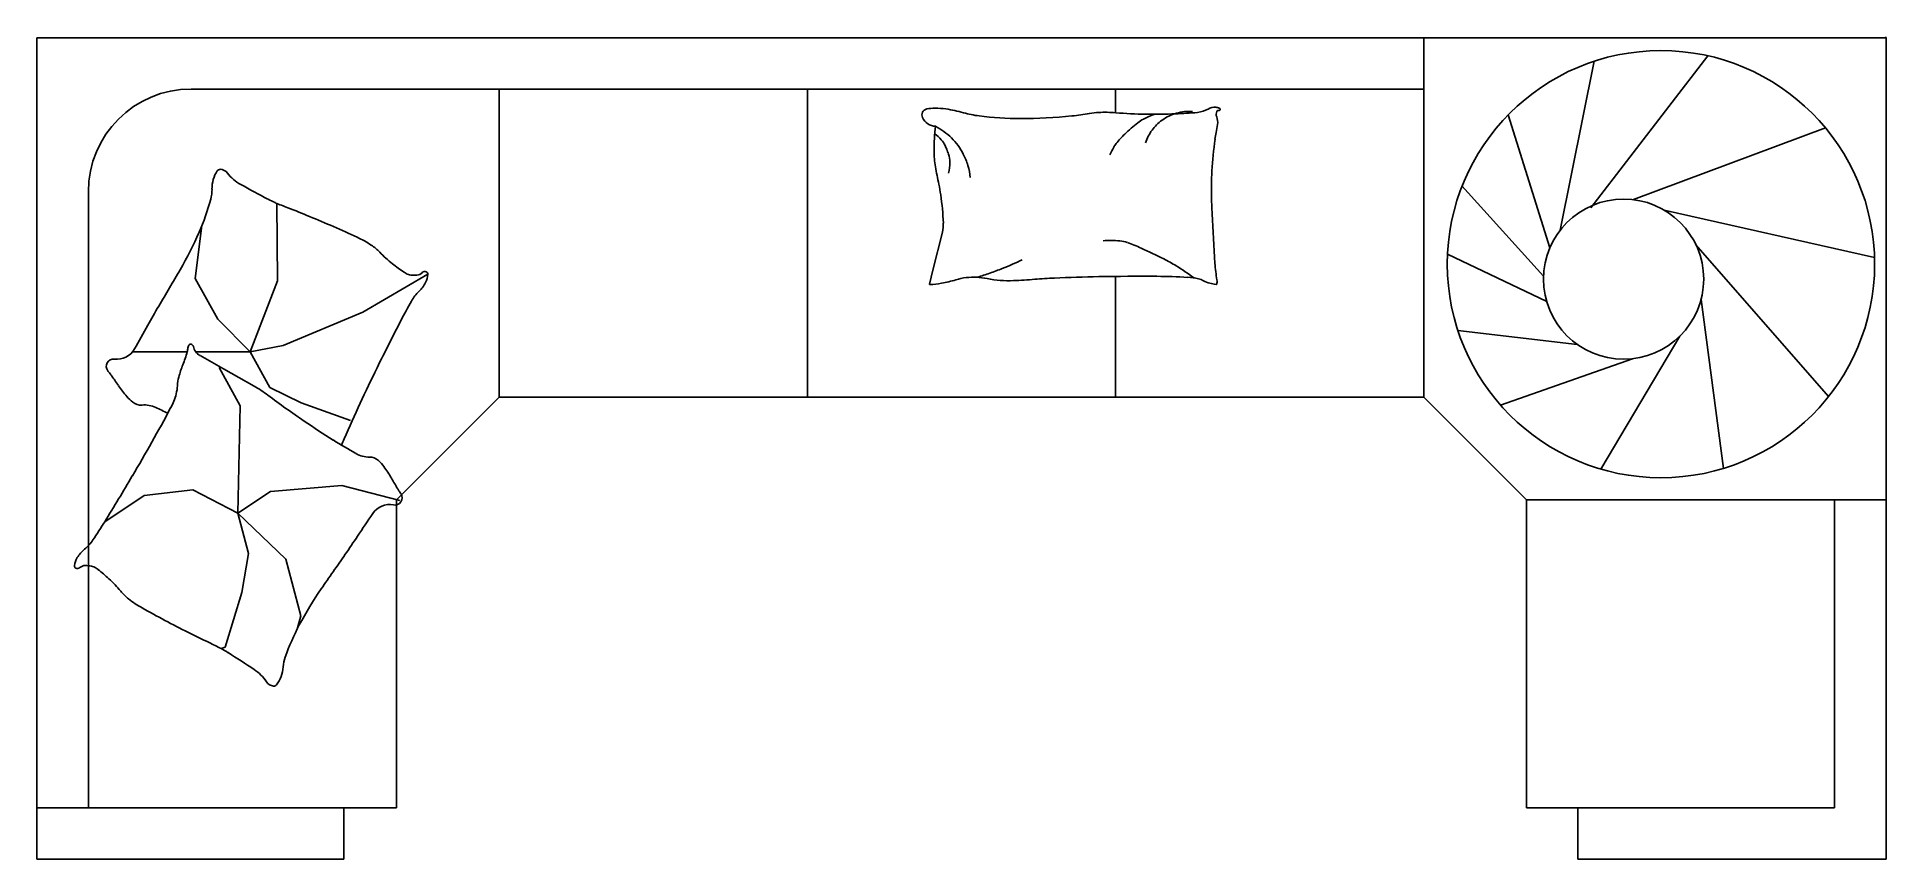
# Model space of a CAD drawing. Header units: millimetres. Extents: x 0 to 3600, y -1600 to 1.
import ezdxf

# ---------------------------------------------------------------- set-up
doc = ezdxf.new("R2010")
doc.units = ezdxf.units.MM
doc.layers.add('Furniture_家具', color=253, linetype='Continuous')
doc.styles.add('DIM_FONT', font='SIMPLEX', dxfattribs={"width": 0.8})

msp = doc.modelspace()

# ---------------------------------------------------------------- linework, layer by layer
at = {"layer": 'Furniture_家具'}
for p, q in [((0, 0), (3600, 0)), ((0, -1600), (0, 0)), ((2700, 0), (2700, -700)), ((3600, -1600), (3600, 0)), ((3025.1, -331.1), (3252.9, -35.2)), ((2965.7, -374.7), (3031.7, -46)), ((300, -100), (1500, -100)), ((900, -700), (900, -100)), ((1500, -100), (1500, -700)), ((2100, -100), (1500, -100)), ((2100, -100), (2700, -100)), ((2100, -146.2), (2100, -100)), ((2945.3, -409.5), (2864.4, -150.2)), ((3108.3, -315.5), (3482.1, -175.7)), ((100, -1500), (100, -300)), ((468.2, -473.5), (466.7, -322.6)), ((2933.1, -464.5), (2774, -288.6)), ((3167.9, -335.7), (3577.8, -427.9)), ((308.2, -469.2), (321.1, -366)), ((1744.3, -452.9), (1762.9, -378.6)), ((2939.3, -514.1), (2746.2, -421.9)), ((3230, -403.5), (3488.3, -698.9)), ((761, -460.8), (634.5, -534.4)), ((1737.5, -480), (1744.3, -452.9)), ((2100, -700), (2100, -465)), ((351.9, -548.3), (308.2, -469.2)), ((415.3, -612), (468.2, -473.5)), ((634.5, -534.4), (479.2, -599.9)), ((3239.9, -509.9), (3283.7, -838.9)), ((415.3, -612), (351.9, -548.3)), ((2998.8, -597.6), (2766.3, -570.2)), ((415.3, -612), (309.1, -612)), ((479.2, -599.9), (415.3, -612)), ((415.3, -612), (453.5, -681.4)), ((3198.4, -581.5), (3044.9, -840.4)), ((292.5, -612), (185.7, -612.1)), ((363.2, -645.2), (317.4, -619.4)), ((362.3, -656.8), (354.4, -642.2)), ((422.6, -678.6), (363.2, -645.2)), ((3106.5, -625.3), (2849.2, -715.6)), ((395.5, -717.2), (362.3, -656.8)), ((453.5, -681.4), (514.4, -711.3)), ((390.9, -926.3), (395.5, -717.2)), ((514.4, -711.3), (610.5, -745.6)), ((900, -700), (700, -900)), ((1500, -700), (900, -700)), ((1500, -700), (2100, -700)), ((2700, -700), (2100, -700)), ((2700, -700), (2900, -900)), ((208.9, -892), (131.9, -942.9)), ((303.4, -880.5), (208.9, -892)), ((390.9, -926.3), (303.4, -880.5)), ((454.4, -883.8), (390.9, -926.3)), ((593.6, -872), (454.4, -883.8)), ((706.3, -901.5), (593.6, -872)), ((700, -900), (700, -1500)), ((2900, -900), (2900, -1500)), ((2900, -900), (3600, -900)), ((3500, -1500), (3500, -900)), ((390.9, -926.3), (484.5, -1015.7)), ((390.9, -926.3), (412.1, -1004.7)), ((412.1, -1004.7), (398.8, -1080.7)), ((484.5, -1015.7), (513.5, -1126)), ((398.8, -1080.7), (366.1, -1187.3)), ((513.5, -1126), (506.3, -1152.3)), ((366.1, -1187.3), (358.5, -1190.1)), ((700, -1500), (0, -1500)), ((597.7, -1600), (597.7, -1500)), ((2900, -1500), (3500, -1500)), ((3000.1, -1600), (3000.1, -1500)), ((597.7, -1600), (0, -1600)), ((3000.1, -1600), (3600, -1600))]:
    msp.add_line(p, q, dxfattribs=at)
for centre, radius in [((3161.8, -441.1), 416), ((3089, -470.3), 156)]:
    msp.add_circle(centre, radius, dxfattribs=at)
for centre, radius, start, end in [((300, -300), 200, 90, 180), ((1734.8, -150.4), 11.8, 101.2724, 206.5805), ((1748.3, -218.6), 81.4, 90, 101.2724), ((1748.3, -282.2), 145, 81.5628, 90), ((1729.4, -410.1), 274.3, 74.256, 81.5628), ((2243, -232.9), 89.3, 85.7841, 105.9352), ((2255.3, -97.2), 48.5, 275.2592, 300.6513), ((2293.3, -161.3), 26, 85.6975, 120.6513), ((2293.5, -158), 22.6, 68.2117, 85.6975), ((2309.9, -149.1), 14, 158.0096, 201.421), ((2300.5, -145.3), 3.85, 78.1069, 158.0096), ((2301.7, -139.5), 2.09, 258.1069, 19.564), ((2300.8, -139.8), 3.08, 19.564, 68.2117), ((1751.7, -141.9), 30.8, 206.5805, 265.5998), ((2189.2, -220.4), 442.6, 173.7676, 180), ((1691.6, -284.6), 126, 45.0976, 62.7964), ((1863, 63.7), 218, 254.256, 262.4531), ((1915, 456.7), 614.4, 262.4531, 270), ((1915, 786.4), 944.1, 270, 276.0867), ((1964.6, 321.3), 476.4, 276.0867, 280.1899), ((2073.2, -282.6), 137.1, 92.5386, 100.1899), ((2078.6, -406), 260.7, 85.1982, 92.5386), ((2166.2, 636.9), 785.9, 265.1982, 269.4243), ((2362, -442.1), 352.5, 128.3886, 133.8115), ((2186, -220), 69.1, 117.2396, 128.3886), ((2250.8, -345.8), 210.6, 110.8603, 117.2396), ((2171.9, 1195.8), 1344.8, 269.4243, 271.9079), ((2243, -232.9), 89.3, 126.0864, 143.8234), ((2243, -232.9), 89.3, 105.9352, 126.0864), ((2192, 590), 738.7, 271.9079, 275.2592), ((2079.4, -137.9), 221.4, 347.8905, 351.8665), ((2269.4, -165), 29.5, 351.8665, 21.421), ((1700, -252.2), 80.9, 41.4429, 53.7359), ((1725.2, -230), 47.3, 25.3551, 41.4429), ((1645.1, -268), 136, 21.8149, 25.3551), ((1691.6, -284.6), 126, 27.3988, 45.0976), ((2254.9, -298.7), 180.2, 151.6832, 156.9972), ((2135.4, -234.3), 44.4, 140.9651, 151.6832), ((2258.3, -334), 202.7, 133.8115, 140.9651), ((2243, -232.9), 89.3, 143.8234, 161.5603), ((3107.9, -307.7), 821.7, 172.3191, 176.6313), ((2470.4, -221.8), 178.5, 167.8905, 172.3191), ((1930.2, -220.4), 183.6, 180, 189.6844), ((2531.7, -117.7), 793.8, 189.6844, 192.1984), ((1599.5, -286.2), 185, 18.7799, 21.8149), ((1726.8, -242.9), 50.5, 0, 18.7799), ((1695, -242.9), 82.4, 345.3149, 360), ((1691.6, -284.6), 126, 16.515, 27.3988), ((1691.6, -284.6), 126, 5.6311, 16.515), ((407.8, -294.2), 67.1, 164.2604, 180.6887), ((398.1, -291.5), 57, 145.6089, 164.2604), ((356.5, -263), 6.5, 88.262, 145.6089), ((356.1, -275.2), 18.8, 37.8092, 88.262), ((437.7, -211.9), 84.6, 217.8092, 240.9674), ((1843.5, 2320.9), 2981.3, 240.9674, 242.1274), ((1476.9, -345.7), 285.4, 8.0051, 12.1984), ((2897.4, -295.4), 610.9, 176.6313, 181.6331), ((-126.2, -187.3), 481.6, 336.552, 344.6754), ((270.2, -295.9), 70.6, 344.6754, 0.6887), ((543.9, -136.6), 201.3, 242.1274, 246.5925), ((706.6, 239.2), 610.9, 246.5925, 249.0637), ((1172.4, -388.6), 592.9, 2.6649, 8.0051), ((3515, -277.7), 1228.7, 181.6331, 183.055), ((-171.3, -2055.4), 1845.9, 67.6422, 69.0637), ((-322.5, -2423), 2243.4, 65.0651, 67.6422), ((14542.6, 310.8), 12272, 183.05496, 183.50486), ((-325.2, -100.9), 698.5, 329.8085, 336.552), ((530.5, -588.3), 220.1, 56.8312, 65.0651), ((1703.7, -363.8), 60.9, 345.9548, 2.6649), ((2090.7, -639.9), 244.8, 85.9172, 93.5552), ((2104.4, -447.7), 52.2, 69.3257, 85.9172), ((601.3, -480), 90.7, 43.2042, 56.8312), ((825.7, -269.1), 217.2, 223.2042, 231.9991), ((1961.9, -825.5), 456, 65.6735, 69.3257), ((1618.7, -1584.6), 1289.1, 63.5015, 65.6735), ((2068.3, -682.8), 281.4, 57.865, 63.5015), ((-5373.4, 2836.2), 6538.9, 329.45238, 329.80851), ((934.7, -129.7), 394.2, 231.9991, 236.0868), ((739.4, -420.3), 44.1, 236.0868, 248.3338), ((729.4, -445.3), 17.1, 248.3338, 265.6333), ((734.7, -376.2), 86.4, 265.6333, 273.3121), ((738.8, -446.7), 15.9, 273.3121, 316.3255), ((755.3, -462.5), 7.05, 69.6239, 136.3255), ((721.6, -458.6), 39.5, 332.5595, 356.8531), ((756.1, -460.5), 4.97, 356.8531, 69.6239), ((1821.1, -574.5), 107.8, 96.4341, 107.3864), ((1823.7, -597.9), 131.3, 78.4414, 96.4341), ((1634.1, 168.3), 664.8, 287.1982, 289.428), ((1634.1, 168.3), 664.8, 289.428, 291.6577), ((1634.1, 168.3), 664.8, 291.6577, 293.4844), ((1634.1, 168.3), 664.8, 293.4844, 295.3111), ((2118.7, -3491), 3026, 90.9704, 92.6096), ((2154.6, -5611.4), 5146.7, 89.7135, 90.9704), ((2175.1, -1512.4), 1047.6, 86.426, 89.7135), ((1869.2, -999.8), 655.8, 54.1737, 57.865), ((2232.2, -597.8), 131.3, 77.131, 86.426), ((2582.1, -421.8), 289.1, 183.5049, 189.9984), ((6143.6, -3960.7), 6834.1, 149.45238, 149.80073), ((805.9, -557.4), 88.7, 134.3193, 150.1978), ((696.9, -445.8), 67.4, 314.3193, 332.5595), ((1738.3, -480.2), 0.825, 165.9551, 274.0829), ((1721, -237.9), 243.7, 274.0829, 279.4841), ((1727.1, -274.4), 206.7, 279.4841, 287.3864), ((1891.5, -266.4), 207, 258.4414, 272.7491), ((1840.8, 789.6), 1264.3, 272.7491, 274.6176), ((2030.7, -1561.8), 1094.8, 92.6096, 94.6176), ((2252.4, -509.6), 40.8, 62.7159, 77.131), ((2302.7, -412), 69.1, 242.7159, 253.7788), ((2305.4, -402.7), 78.7, 253.7788, 262.8796), ((2295.8, -479.6), 1.19, 262.8796, 343.3022), ((2280.3, -475), 17.4, 343.3022, 9.9984), ((2188.7, -1659), 2258.2, 149.8007, 150.8859), ((1542.4, -979.3), 937.5, 150.1978, 152.776), ((-2814.7, 1127.5), 3468.8, 330.0104, 330.8859), ((5782.3, -3160.5), 5705.5, 152.776, 153.8211), ((154.9, -586.3), 40.2, 264.0551, 330.0104), ((255.7, -602.3), 38, 344.9225, 357.164), ((304, -604.6), 10.3, 153.5248, 177.164), ((299.4, -602.4), 5.23, 10.0915, 153.5248), ((330, -596.9), 25.8, 190.0915, 240.6692), ((149.3, -640.4), 14.3, 84.0551, 216.1142), ((470.4, -712.3), 200.9, 158.024, 165.2264), ((81, -555.2), 218.9, 338.024, 344.9225), ((3823.1, -2197.4), 3522.4, 153.8211, 156.2962), ((200.8, -602.9), 78, 216.1142, 221.428), ((104.3, -688), 50.6, 34.8293, 41.428), ((-205.8, -903.8), 428.4, 33.5169, 34.8293), ((768.1, -258.7), 739.7, 213.5169, 214.5157), ((359.4, -539.8), 243.7, 214.5157, 220.823), ((199.3, -674.5), 74.3, 344.7831, 357.4165), ((353.2, -681.4), 79.8, 165.2264, 177.4165), ((305, -887.9), 240, 52.9687, 60.6692), ((240.6, -642.4), 86.7, 220.823, 231.407), ((202.3, -690.4), 25.3, 231.407, 275.3498), ((209.4, -766.7), 51.3, 64.8844, 95.3498), ((145.1, -659.7), 130.6, 331.9004, 344.7831), ((1505.4, 703.3), 1753.1, 232.9687, 235.8164), ((-2847, 937.9), 3522.4, 329.4252, 331.9004), ((-246.7, -1739.9), 1126.1, 63.5599, 64.8844), ((1581.9, 815.9), 1889.3, 235.8164, 237.8519), ((1175.8, 169.8), 1126.1, 237.8519, 240.4885), ((717.4, -833.8), 130.6, 156.2962, 162.1681), ((646.4, -765.6), 51.3, 240.4885, 270.9539), ((647.6, -842.2), 25.3, 47.0111, 90.9539), ((605.8, -887.1), 86.7, 36.4272, 47.0111), ((-4726.6, 2048.4), 5705.5, 328.3802, 329.4252), ((479.4, -980.3), 243.7, 30.1198, 36.4272), ((50.4, -1229.2), 739.7, 29.121, 30.1198), ((696.7, -896.1), 14.3, 259.6592, 31.7183), ((1070.9, -660.7), 428.4, 209.121, 210.4335), ((745.2, -852.1), 50.6, 210.4335, 217.0321), ((642.4, -929.6), 78, 31.7183, 37.0321), ((3516.5, -2886), 3468.8, 145.6145, 146.4901), ((686.9, -949.6), 40.2, 79.6592, 145.6145), ((-666.4, -451.4), 937.5, 325.8019, 328.3802), ((-1258.7, 275.8), 2258.2, 325.4049, 326.4901), ((135.8, -1048.2), 67.4, 129.9234, 148.1636), ((35.6, -928.5), 88.7, 309.9234, 325.8019), ((-5025.5, 2873.9), 6834.1, 325.05649, 325.40485), ((77.9, -1029), 4.97, 172.4572, 245.228), ((112.1, -1033.5), 39.5, 148.1636, 172.4572), ((78.8, -1027.1), 7.05, 245.228, 311.9297), ((94.1, -1044.1), 15.9, 88.9162, 131.9297), ((92.7, -1114.6), 86.4, 81.2374, 88.9162), ((103.3, -1046.2), 17.1, 63.9379, 81.2374), ((91.5, -1070.4), 44.1, 51.6909, 63.9379), ((-125.6, -1345.1), 394.2, 47.6032, 51.6909), ((5936.6, -4785.7), 6538.9, 145.05649, 145.41263), ((-6.3, -1214.4), 217.2, 38.8084, 47.6032), ((233.7, -1021.4), 90.7, 218.8084, 232.4353), ((1128.4, -1470.3), 698.5, 145.4126, 152.1561), ((312.6, -918.9), 220.1, 232.4353, 240.6692), ((1303.7, 845), 2243.4, 240.6692, 243.2463), ((936.6, -1369), 481.6, 152.1561, 160.2795), ((1124.8, 490.1), 1845.9, 243.2463, 244.6678), ((73.6, -1730.4), 610.9, 62.1966, 64.6678), ((264.6, -1368.2), 201.3, 57.7316, 62.1966), ((-1219.6, -3718.8), 2981.3, 56.5715, 57.7316), ((549.7, -1230.3), 70.6, 160.2795, 176.2928), ((376.2, -1301.3), 84.6, 33.4134, 56.5715), ((462.5, -1244.3), 18.8, 213.4134, 263.8661), ((421.8, -1224.9), 57, 321.213, 339.8645), ((412.4, -1221.4), 67.1, 339.8645, 356.2928), ((461.2, -1256.5), 6.5, 263.8661, 321.213)]:
    msp.add_arc(centre, radius, start, end, dxfattribs=at)

# ---------------------------------------------------------------- texts
at = {"layer": 'Furniture_家具', "style": 'DIM_FONT', "width": 0.8, "flags": 9}
for tag, s in [('XSIZE', '1600'), ('YSIZE', '3600')]:
    msp.add_attdef(tag, (3600, 0), s, height=0.5, rotation=90, dxfattribs=at)

doc.saveas('drawing.dxf')
